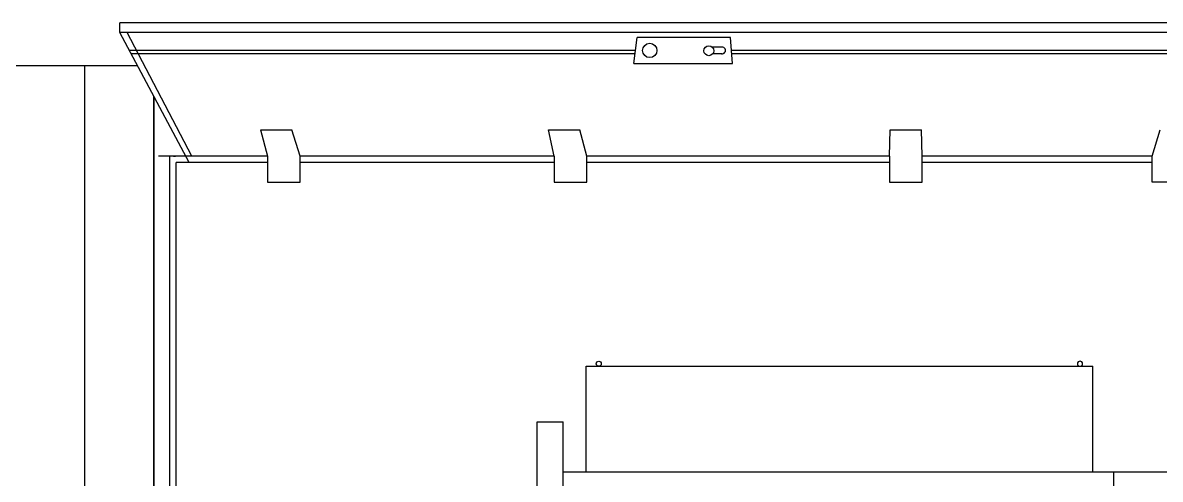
# Model space of a CAD drawing. Header units: millimetres. Extents: x -32 to 1412, y -324 to 2887.
# Drawn here: x 516.69 to 534.09, y 1909.83 to 1916.82 of the extents above; entities that cross this region are included whole.
import ezdxf

# ---------------------------------------------------------------- set-up
doc = ezdxf.new("R2010")
doc.units = ezdxf.units.MM
doc.header["$LTSCALE"] = 0.5
doc.layers.get('0').update_dxf_attribs({"linetype": 'CONTINUOUS'})
for name, color, linetype in [('AM_0', 7, 'ByBlock'), ('ESTRUTURA', 7, 'ByBlock'), ('FECHO', 7, 'ByBlock')]:
    doc.layers.add(name, color=color, linetype=linetype)

# ---------------------------------------------------------------- blocks, each defined once
blk = doc.blocks.new('TRANSF_FRENTE_INOX_OLEO_DX')
at = {"layer": 'AM_0', "color": 7}
for p, q in [((93, 1219.1), (1423.8, 1219.1)), ((1423.8, 1219.1), (1423.8, 1179.1)), ((93, 1179.1), (1423.8, 1179.1)), ((1347.5, 1179.1), (1347.5, 168.7)), ((1412.4, 1179.1), (1423.8, 1179.1)), ((1347.5, 1144.2), (1509, 1144.2)), ((1509, 1144.2), (1509, 369)), ((1347.5, 369), (1509, 369)), ((169.3, 336.7), (1347.5, 336.7))]:
    blk.add_line(p, q, dxfattribs=at)
blk.add_circle((1512.9, 1124.8), 3.88, dxfattribs=at)
at = {"layer": 'AM_0', "color": 7, "extrusion": (0, 0, -1)}
blk.add_circle((-1512.9, 388.4), 3.88, dxfattribs=at)

msp = doc.modelspace()

# ---------------------------------------------------------------- linework, layer by layer
at = {"layer": 'ESTRUTURA', "linetype": 'Continuous'}
for p, q in [((521.454, 1916.82), (518.171, 1916.82)), ((518.171, 1916.67), (518.171, 1916.82)), ((536.812, 1916.82), (521.454, 1916.82)), ((519.231, 1914.678), (518.171, 1916.67)), ((521.454, 1916.67), (518.171, 1916.67)), ((519.274, 1914.778), (518.281, 1916.67)), ((536.812, 1916.67), (521.454, 1916.67)), ((517.631, 1916.161), (516.509, 1916.161)), ((517.631, 1916.161), (517.631, 1914.181)), ((518.442, 1916.161), (517.631, 1916.161)), ((518.691, 1907.7), (518.691, 1915.693)), ((518.691, 1907.7), (518.691, 1915.693)), ((518.691, 1915.693), (518.691, 1907.7)), ((520.323, 1915.178), (520.428, 1914.778)), ((520.928, 1914.778), (520.804, 1915.178)), ((524.816, 1914.778), (524.73, 1915.178)), ((524.73, 1915.178), (525.211, 1915.178)), ((525.316, 1914.778), (525.211, 1915.178)), ((529.945, 1914.778), (529.956, 1915.178)), ((529.956, 1915.178), (530.437, 1915.178)), ((530.445, 1914.778), (530.437, 1915.178)), ((533.964, 1914.778), (534.09, 1915.177)), ((518.99, 1914.778), (518.762, 1914.778)), ((518.931, 1914.778), (518.931, 1907.523)), ((520.428, 1914.778), (518.99, 1914.778)), ((519.031, 1907.523), (519.031, 1914.678)), ((520.428, 1914.678), (519.031, 1914.678)), ((520.428, 1914.678), (519.231, 1914.678)), ((520.428, 1914.778), (519.274, 1914.778)), ((521.454, 1914.778), (520.928, 1914.778)), ((521.454, 1914.778), (520.928, 1914.778)), ((521.454, 1914.678), (520.928, 1914.678)), ((521.454, 1914.678), (520.928, 1914.678)), ((524.818, 1914.778), (521.454, 1914.778)), ((524.818, 1914.678), (521.454, 1914.678)), ((524.816, 1914.778), (523.139, 1914.778)), ((524.818, 1914.678), (523.139, 1914.678)), ((524.818, 1914.778), (524.818, 1914.378)), ((527.611, 1914.778), (525.316, 1914.778)), ((529.945, 1914.778), (525.318, 1914.778)), ((525.318, 1914.378), (525.318, 1914.778)), ((529.945, 1914.678), (525.318, 1914.678)), ((527.611, 1914.678), (525.318, 1914.678)), ((529.945, 1914.778), (527.35, 1914.778)), ((529.945, 1914.678), (527.35, 1914.678)), ((529.945, 1914.778), (529.945, 1914.378)), ((533.964, 1914.778), (530.445, 1914.778)), ((533.964, 1914.778), (530.445, 1914.778)), ((530.445, 1914.378), (530.445, 1914.778)), ((533.964, 1914.678), (530.445, 1914.678)), ((533.964, 1914.678), (530.445, 1914.678)), ((524.818, 1914.378), (525.318, 1914.378)), ((529.945, 1914.378), (530.445, 1914.378)), ((517.631, 1914.181), (517.631, 1907.523))]:
    msp.add_line(p, q, dxfattribs=at)
at = {"layer": 'ESTRUTURA'}
for p, q in [((519.021, 1914.778), (518.99, 1914.778)), ((518.99, 1914.778), (519.021, 1914.778))]:
    msp.add_line(p, q, dxfattribs=at)
at = {"layer": 'ESTRUTURA', "linetype": 'Continuous'}
for points in [[(520.324, 1915.178), (520.804, 1915.178)], [(520.428, 1914.778), (520.428, 1914.378), (520.928, 1914.378), (520.928, 1914.778)], [(534.464, 1914.778), (534.464, 1914.378), (533.964, 1914.378), (533.964, 1914.778)]]:
    msp.add_lwpolyline(points, dxfattribs=at)
at = {"layer": 'FECHO', "linetype": 'Continuous'}
for p, q in [((526.033, 1916.195), (526.086, 1916.595)), ((527.543, 1916.195), (527.515, 1916.595)), ((521.454, 1916.395), (518.318, 1916.395)), ((526.059, 1916.395), (521.454, 1916.395)), ((527.386, 1916.445), (527.235, 1916.445)), ((536.654, 1916.395), (527.529, 1916.395)), ((521.454, 1916.345), (518.344, 1916.345)), ((526.059, 1916.345), (521.454, 1916.345)), ((527.385, 1916.345), (527.245, 1916.345)), ((536.625, 1916.345), (527.532, 1916.345))]:
    msp.add_line(p, q, dxfattribs=at)
for points in [[(527.515, 1916.595), (526.086, 1916.595)], [(526.033, 1916.195), (527.543, 1916.195)]]:
    msp.add_lwpolyline(points, dxfattribs=at)
for centre, radius in [((526.279, 1916.395), 0.11), ((527.183, 1916.39), 0.075)]:
    msp.add_circle(centre, radius, dxfattribs=at)
msp.add_arc((527.388, 1916.395), 0.05, 259.8222, 95.7821, dxfattribs=at)

# ---------------------------------------------------------------- block references
at = {"xscale": 0.01, "yscale": 0.01, "zscale": 0.01, "rotation": 89.99999999999955}
msp.add_blockref('TRANSF_FRENTE_INOX_OLEO_DX', (536.746, 1896.468), dxfattribs=at)
msp.add_blockref('TRANSF_FRENTE_INOX_OLEO_DX', (536.746, 1896.468), dxfattribs=at)

doc.saveas('drawing.dxf')
